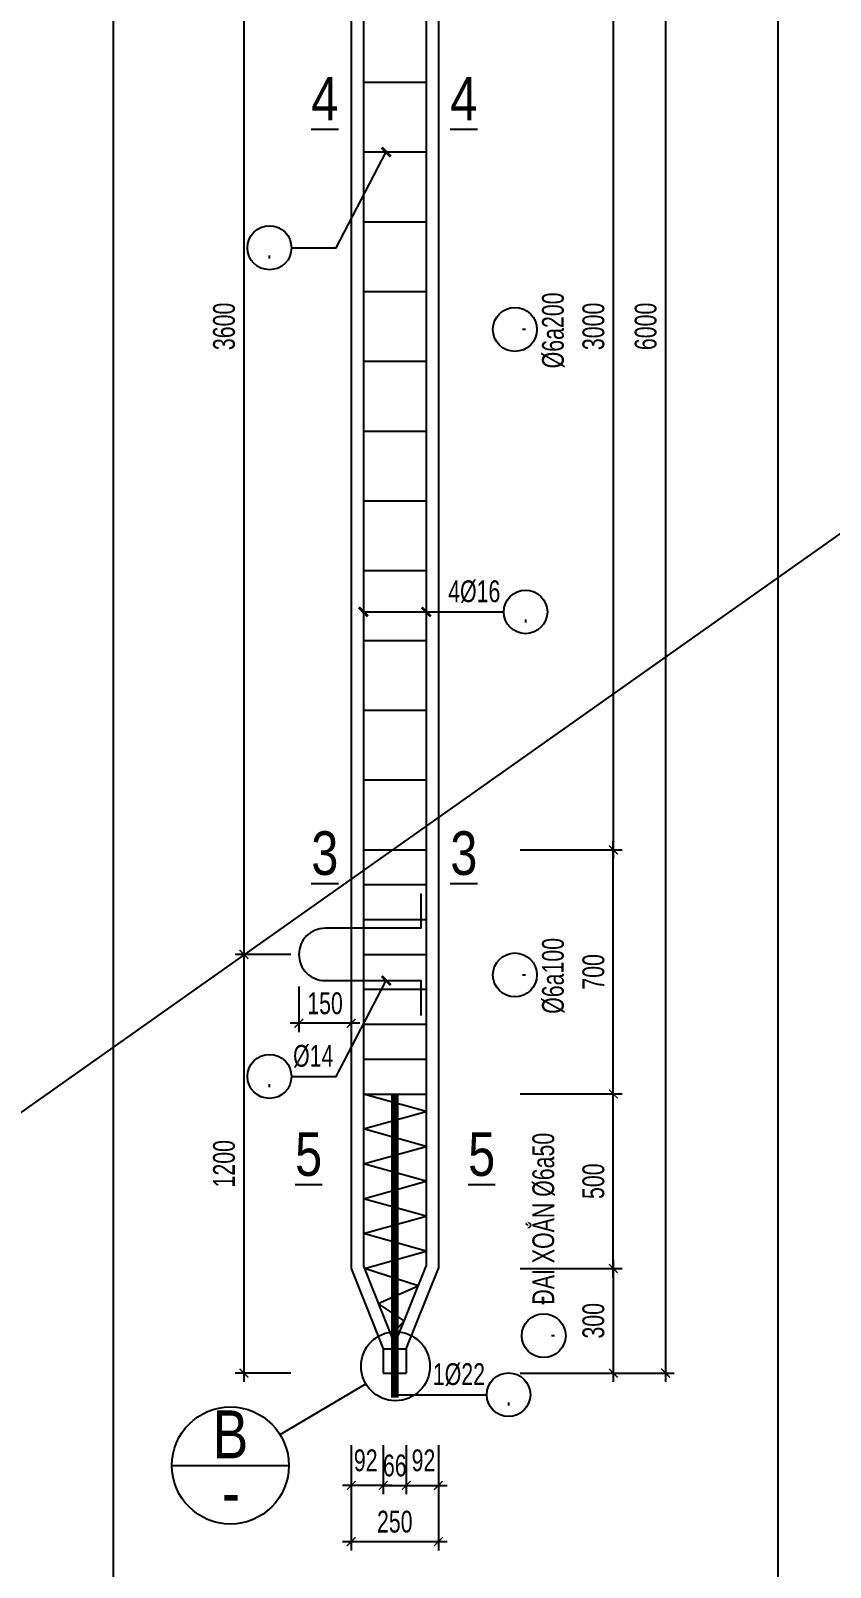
# Model space of a CAD drawing. Extents: x -24357 to 91799, y -17201 to -2351.
# Drawn here: x 12468 to 14761, y -10971 to -6567 of the extents above; entities that cross this region are included whole.
import ezdxf
from ezdxf.enums import TextEntityAlignment as Align

# ---------------------------------------------------------------- set-up
doc = ezdxf.new("R2010")
doc.units = 0
doc.header["$LTSCALE"] = 500
doc.header["$MEASUREMENT"] = 0
doc.header["$PDMODE"] = 3
doc.layers.get('0').update_dxf_attribs({"linetype": 'CONTINUOUS'})
doc.layers.get('DEFPOINTS').update_dxf_attribs({"linetype": 'CONTINUOUS'})
for name, color, linetype in [('CDC.02.DIM', 1, 'CONTINUOUS'), ('CDC.03.BORDER', 3, 'CONTINUOUS'), ('CDC.05.STEEL', 4, 'CONTINUOUS'), ('CDC.06.TEXT', 2, 'CONTINUOUS'), ('CDC.11.NOTE', 8, 'CONTINUOUS'), ('CDC.15.NOPLOT', 87, 'CONTINUOUS')]:
    doc.layers.add(name, color=color, linetype=linetype)
doc.layers.add('KCS_Plotter', color=11, linetype='CONTINUOUS', plot=False)
doc.styles.add('ARIAL', font='arial.ttf', dxfattribs={"width": 0.7})
doc.dimstyles.new('DIM25', dxfattribs={"dimscale": 25, "dimtxt": 2.5, "dimasz": 1, "dimexe": 1, "dimexo": 0, "dimgap": 1, "dimtad": 1, "dimdec": 0, "dimzin": 0, "dimdsep": 46, "dimtxsty": 'ARIAL', "dimblk": 'ARCHTICK', "dimcen": 0, "dimdle": 1, "dimclrd": 1, "dimclre": 1, "dimclrt": 2, "dimadec": 0, "dimazin": 0, "dimtfac": 1, "dimtdec": 0, "dimtix": 1, "dimtmove": 2, "dimatfit": 3, "dimldrblk": 'ARCHTICK', "dimfxl": 1, "dimtolj": 1, "dimtzin": 0, "dimarcsym": 0})

# ---------------------------------------------------------------- blocks, each defined once
blk = doc.blocks.new('_ArchTick')
at = {"color": 0, "linetype": 'ByBlock', "const_width": 0.15}
blk.add_lwpolyline([(-0.5, -0.5), (0.5, 0.5)], dxfattribs=at)
blk = doc.blocks.new('*D149')
at = {"layer": 'CDC.02.DIM', "color": 1, "lineweight": -2, "transparency": 16777216}
for p, q in [((14138.9, -5889.2), (14138.9, -8939.2)), ((13871.6, -5914.2), (14163.9, -5914.2)), ((13871.6, -8914.2), (14163.9, -8914.2))]:
    blk.add_line(p, q, dxfattribs=at)
at = {"layer": 'DEFPOINTS', "color": 0, "transparency": 16777216}
for p in [(13871.6, -5914.2), (13871.6, -8914.2), (14138.9, -8914.2)]:
    blk.add_point(p, dxfattribs=at)
at = {"layer": 'CDC.02.DIM', "color": 1, "lineweight": -2, "transparency": 16777216, "xscale": 25, "yscale": 25, "zscale": 25}
for p, rotation in [((14138.9, -5914.2), 90), ((14138.9, -8914.2), 270)]:
    blk.add_blockref('_ArchTick', p, dxfattribs=dict(at, rotation=rotation))
at = {"layer": 'CDC.02.DIM', "color": 2, "transparency": 16777216, "insert": (14082, -7414.2), "char_height": 62.5, "attachment_point": 5, "rotation": 90, "style": 'ARIAL'}
blk.add_mtext('\\A1;3000', dxfattribs=at)
blk = doc.blocks.new('*D150')
at = {"layer": 'CDC.02.DIM', "color": 1, "lineweight": -2, "transparency": 16777216}
for p, q in [((14288.8, -4389.2), (14288.8, -10439.2)), ((13871.6, -4414.2), (14313.8, -4414.2)), ((13871.6, -10414.2), (14313.8, -10414.2))]:
    blk.add_line(p, q, dxfattribs=at)
at = {"layer": 'DEFPOINTS', "color": 0, "transparency": 16777216}
for p in [(13871.6, -4414.2), (13871.6, -10414.2), (14288.8, -10414.2)]:
    blk.add_point(p, dxfattribs=at)
at = {"layer": 'CDC.02.DIM', "color": 1, "lineweight": -2, "transparency": 16777216, "xscale": 25, "yscale": 25, "zscale": 25}
for p, rotation in [((14288.8, -4414.2), 90), ((14288.8, -10414.2), 270)]:
    blk.add_blockref('_ArchTick', p, dxfattribs=dict(at, rotation=rotation))
at = {"layer": 'CDC.02.DIM', "color": 2, "transparency": 16777216, "insert": (14231.9, -7414.2), "char_height": 62.5, "attachment_point": 5, "rotation": 90, "style": 'ARIAL'}
blk.add_mtext('\\A1;6000', dxfattribs=at)
blk = doc.blocks.new('*D152')
at = {"layer": 'CDC.02.DIM', "color": 1, "lineweight": -2, "transparency": 16777216}
for p, q in [((13079.5, -5589.2), (13079.5, -9239.2)), ((13213.8, -5614.2), (13054.5, -5614.2)), ((13213.8, -9214.2), (13054.5, -9214.2))]:
    blk.add_line(p, q, dxfattribs=at)
at = {"layer": 'DEFPOINTS', "color": 0, "transparency": 16777216}
for p in [(13213.8, -5614.2), (13079.5, -9214.2), (13213.8, -9214.2)]:
    blk.add_point(p, dxfattribs=at)
at = {"layer": 'CDC.02.DIM', "color": 1, "lineweight": -2, "transparency": 16777216, "xscale": 25, "yscale": 25, "zscale": 25}
for p, rotation in [((13079.5, -5614.2), 90), ((13079.5, -9214.2), 270)]:
    blk.add_blockref('_ArchTick', p, dxfattribs=dict(at, rotation=rotation))
at = {"layer": 'CDC.02.DIM', "color": 2, "transparency": 16777216, "insert": (13022.6, -7414.2), "char_height": 62.5, "attachment_point": 5, "rotation": 90, "style": 'ARIAL'}
blk.add_mtext('\\A1;3600', dxfattribs=at)
blk = doc.blocks.new('*D153')
at = {"layer": 'CDC.02.DIM', "color": 1, "lineweight": -2, "transparency": 16777216}
for p, q in [((13079.5, -9189.2), (13079.5, -10439.2)), ((13213.8, -9214.2), (13054.5, -9214.2)), ((13213.8, -10414.2), (13054.5, -10414.2))]:
    blk.add_line(p, q, dxfattribs=at)
at = {"layer": 'DEFPOINTS', "color": 0, "transparency": 16777216}
for p in [(13213.8, -9214.2), (13079.5, -10414.2), (13213.8, -10414.2)]:
    blk.add_point(p, dxfattribs=at)
at = {"layer": 'CDC.02.DIM', "color": 1, "lineweight": -2, "transparency": 16777216, "xscale": 25, "yscale": 25, "zscale": 25}
for p, rotation in [((13079.5, -9214.2), 90), ((13079.5, -10414.2), 270)]:
    blk.add_blockref('_ArchTick', p, dxfattribs=dict(at, rotation=rotation))
at = {"layer": 'CDC.02.DIM', "color": 2, "transparency": 16777216, "insert": (13022.6, -9814.2), "char_height": 62.5, "attachment_point": 5, "rotation": 90, "style": 'ARIAL'}
blk.add_mtext('\\A1;1200', dxfattribs=at)
blk = doc.blocks.new('*D154')
at = {"layer": 'CDC.02.DIM', "color": 1, "lineweight": -2, "transparency": 16777216}
for p, q in [((14138.9, -10139.2), (14138.9, -9589.2)), ((13871.6, -9614.2), (14163.9, -9614.2)), ((13871.6, -10114.2), (14163.9, -10114.2))]:
    blk.add_line(p, q, dxfattribs=at)
at = {"layer": 'DEFPOINTS', "color": 0, "transparency": 16777216}
for p in [(13871.6, -9614.2), (14138.9, -9614.2), (13871.6, -10114.2)]:
    blk.add_point(p, dxfattribs=at)
at = {"layer": 'CDC.02.DIM', "color": 1, "lineweight": -2, "transparency": 16777216, "xscale": 25, "yscale": 25, "zscale": 25}
for p, rotation in [((14138.9, -9614.2), 90), ((14138.9, -10114.2), 270)]:
    blk.add_blockref('_ArchTick', p, dxfattribs=dict(at, rotation=rotation))
at = {"layer": 'CDC.02.DIM', "color": 2, "transparency": 16777216, "insert": (14082, -9864.2), "char_height": 62.5, "attachment_point": 5, "rotation": 90, "style": 'ARIAL'}
blk.add_mtext('\\A1;500', dxfattribs=at)
blk = doc.blocks.new('*D155')
at = {"layer": 'CDC.02.DIM', "color": 1, "lineweight": -2, "transparency": 16777216}
for p, q in [((14138.9, -9639.2), (14138.9, -8889.2)), ((13871.6, -8914.2), (14163.9, -8914.2)), ((13871.6, -9614.2), (14163.9, -9614.2))]:
    blk.add_line(p, q, dxfattribs=at)
at = {"layer": 'DEFPOINTS', "color": 0, "transparency": 16777216}
for p in [(13871.6, -8914.2), (14138.9, -8914.2), (13871.6, -9614.2)]:
    blk.add_point(p, dxfattribs=at)
at = {"layer": 'CDC.02.DIM', "color": 1, "lineweight": -2, "transparency": 16777216, "xscale": 25, "yscale": 25, "zscale": 25}
for p, rotation in [((14138.9, -8914.2), 90), ((14138.9, -9614.2), 270)]:
    blk.add_blockref('_ArchTick', p, dxfattribs=dict(at, rotation=rotation))
at = {"layer": 'CDC.02.DIM', "color": 2, "transparency": 16777216, "insert": (14082, -9264.2), "char_height": 62.5, "attachment_point": 5, "rotation": 90, "style": 'ARIAL'}
blk.add_mtext('\\A1;700', dxfattribs=at)
blk = doc.blocks.new('*D173')
at = {"layer": 'CDC.02.DIM', "color": 1, "lineweight": -2, "transparency": 16777216}
for p, q in [((13871.6, -10114.2), (14163.9, -10114.2)), ((14138.9, -10089.2), (14138.9, -10439.2)), ((13871.6, -10414.2), (14163.9, -10414.2))]:
    blk.add_line(p, q, dxfattribs=at)
at = {"layer": 'DEFPOINTS', "color": 0, "transparency": 16777216}
for p in [(13871.6, -10114.2), (13871.6, -10414.2), (14138.9, -10414.2)]:
    blk.add_point(p, dxfattribs=at)
at = {"layer": 'CDC.02.DIM', "color": 1, "lineweight": -2, "transparency": 16777216, "xscale": 25, "yscale": 25, "zscale": 25}
for p, rotation in [((14138.9, -10114.2), 90), ((14138.9, -10414.2), 270)]:
    blk.add_blockref('_ArchTick', p, dxfattribs=dict(at, rotation=rotation))
at = {"layer": 'CDC.02.DIM', "color": 2, "transparency": 16777216, "insert": (14082, -10264.2), "char_height": 62.5, "attachment_point": 5, "rotation": 90, "style": 'ARIAL'}
blk.add_mtext('\\A1;300', dxfattribs=at)
blk = doc.blocks.new('*D174')
at = {"layer": 'CDC.02.DIM', "color": 1, "lineweight": -2, "transparency": 16777216}
for p, q in [((13479.1, -10620.3), (13479.1, -10761.1)), ((13545.1, -10620.3), (13545.1, -10761.1)), ((13479.1, -10736.1), (13454.1, -10736.1)), ((13479.1, -10736.1), (13545.1, -10736.1)), ((13545.1, -10736.1), (13570.1, -10736.1))]:
    blk.add_line(p, q, dxfattribs=at)
at = {"layer": 'DEFPOINTS', "color": 0, "transparency": 16777216}
for p in [(13479.1, -10620.3), (13545.1, -10620.3), (13545.1, -10736.1)]:
    blk.add_point(p, dxfattribs=at)
at = {"layer": 'CDC.02.DIM', "color": 1, "lineweight": -2, "transparency": 16777216, "xscale": 25, "yscale": 25, "zscale": 25}
blk.add_blockref('_ArchTick', (13479.1, -10736.1), dxfattribs=at)
at = {"layer": 'CDC.02.DIM', "color": 1, "lineweight": -2, "transparency": 16777216, "xscale": 25, "yscale": 25, "zscale": 25, "rotation": 180}
blk.add_blockref('_ArchTick', (13545.1, -10736.1), dxfattribs=at)
at = {"layer": 'CDC.02.DIM', "color": 2, "transparency": 16777216, "insert": (13512.1, -10679.2), "char_height": 62.5, "attachment_point": 5, "style": 'ARIAL'}
blk.add_mtext('\\A1;66', dxfattribs=at)
blk = doc.blocks.new('*D175')
at = {"layer": 'CDC.02.DIM', "color": 1, "lineweight": -2, "transparency": 16777216}
for p, q in [((13387.1, -10620.3), (13387.1, -10922.2)), ((13637.1, -10620.3), (13637.1, -10922.2)), ((13362.1, -10897.2), (13662.1, -10897.2))]:
    blk.add_line(p, q, dxfattribs=at)
at = {"layer": 'DEFPOINTS', "color": 0, "transparency": 16777216}
for p in [(13387.1, -10620.3), (13637.1, -10620.3), (13637.1, -10897.2)]:
    blk.add_point(p, dxfattribs=at)
at = {"layer": 'CDC.02.DIM', "color": 1, "lineweight": -2, "transparency": 16777216, "xscale": 25, "yscale": 25, "zscale": 25, "rotation": 180}
blk.add_blockref('_ArchTick', (13387.1, -10897.2), dxfattribs=at)
at = {"layer": 'CDC.02.DIM', "color": 1, "lineweight": -2, "transparency": 16777216, "xscale": 25, "yscale": 25, "zscale": 25}
blk.add_blockref('_ArchTick', (13637.1, -10897.2), dxfattribs=at)
at = {"layer": 'CDC.02.DIM', "color": 2, "transparency": 16777216, "insert": (13512.1, -10840.3), "char_height": 62.5, "attachment_point": 5, "style": 'ARIAL'}
blk.add_mtext('\\A1;250', dxfattribs=at)
blk = doc.blocks.new('*D176')
at = {"layer": 'CDC.02.DIM', "color": 1, "lineweight": -2, "transparency": 16777216}
for p, q in [((13545.1, -10620.3), (13545.1, -10761.1)), ((13637.1, -10620.3), (13637.1, -10761.1)), ((13520.1, -10736.1), (13662.1, -10736.1))]:
    blk.add_line(p, q, dxfattribs=at)
at = {"layer": 'DEFPOINTS', "color": 0, "transparency": 16777216}
for p in [(13545.1, -10620.3), (13637.1, -10620.3), (13637.1, -10736.1)]:
    blk.add_point(p, dxfattribs=at)
at = {"layer": 'CDC.02.DIM', "color": 1, "lineweight": -2, "transparency": 16777216, "xscale": 25, "yscale": 25, "zscale": 25, "rotation": 180}
blk.add_blockref('_ArchTick', (13545.1, -10736.1), dxfattribs=at)
at = {"layer": 'CDC.02.DIM', "color": 1, "lineweight": -2, "transparency": 16777216, "xscale": 25, "yscale": 25, "zscale": 25}
blk.add_blockref('_ArchTick', (13637.1, -10736.1), dxfattribs=at)
at = {"layer": 'CDC.02.DIM', "color": 2, "transparency": 16777216, "insert": (13594.4, -10664.6), "char_height": 62.5, "attachment_point": 5, "style": 'ARIAL'}
blk.add_mtext('\\A1;92', dxfattribs=at)
blk = doc.blocks.new('*D177')
at = {"layer": 'CDC.02.DIM', "color": 1, "lineweight": -2, "transparency": 16777216}
for p, q in [((13387.1, -10620.3), (13387.1, -10761.1)), ((13479.1, -10620.3), (13479.1, -10761.1)), ((13504.1, -10736.1), (13362.1, -10736.1))]:
    blk.add_line(p, q, dxfattribs=at)
at = {"layer": 'DEFPOINTS', "color": 0, "transparency": 16777216}
for p in [(13387.1, -10620.3), (13479.1, -10620.3), (13387.1, -10736.1)]:
    blk.add_point(p, dxfattribs=at)
at = {"layer": 'CDC.02.DIM', "color": 1, "lineweight": -2, "transparency": 16777216, "xscale": 25, "yscale": 25, "zscale": 25, "rotation": 180}
blk.add_blockref('_ArchTick', (13387.1, -10736.1), dxfattribs=at)
at = {"layer": 'CDC.02.DIM', "color": 1, "lineweight": -2, "transparency": 16777216, "xscale": 25, "yscale": 25, "zscale": 25}
blk.add_blockref('_ArchTick', (13479.1, -10736.1), dxfattribs=at)
at = {"layer": 'CDC.02.DIM', "color": 2, "transparency": 16777216, "insert": (13428.8, -10664.6), "char_height": 62.5, "attachment_point": 5, "style": 'ARIAL'}
blk.add_mtext('\\A1;92', dxfattribs=at)
blk = doc.blocks.new('*D632')
at = {"layer": 'CDC.15.NOPLOT', "color": 1, "lineweight": -2, "transparency": 16777216}
for p, q in [((13237.1, -9306.4), (13237.1, -9436.6)), ((13387.1, -9306.4), (13387.1, -9436.6)), ((13412.1, -9411.6), (13212.1, -9411.6))]:
    blk.add_line(p, q, dxfattribs=at)
at = {"layer": 'DEFPOINTS', "color": 0, "transparency": 16777216}
for p in [(13237.1, -9306.4), (13387.1, -9306.4), (13237.1, -9411.6)]:
    blk.add_point(p, dxfattribs=at)
at = {"layer": 'CDC.15.NOPLOT', "color": 1, "lineweight": -2, "transparency": 16777216, "xscale": 25, "yscale": 25, "zscale": 25, "rotation": 180}
blk.add_blockref('_ArchTick', (13237.1, -9411.6), dxfattribs=at)
at = {"layer": 'CDC.15.NOPLOT', "color": 1, "lineweight": -2, "transparency": 16777216, "xscale": 25, "yscale": 25, "zscale": 25}
blk.add_blockref('_ArchTick', (13387.1, -9411.6), dxfattribs=at)
at = {"layer": 'CDC.15.NOPLOT', "color": 2, "transparency": 16777216, "insert": (13312.1, -9354.7), "char_height": 62.5, "attachment_point": 5, "style": 'ARIAL'}
blk.add_mtext('\\A1;150', dxfattribs=at)

msp = doc.modelspace()

# ---------------------------------------------------------------- linework, layer by layer
at = {"layer": 'CDC.02.DIM'}
msp.add_line((13183.16, -10590.49), (13429.04, -10444.92), dxfattribs=at)
msp.add_circle((13514.09, -10394.57), 98.84, dxfattribs=at)
at = {"layer": 'CDC.03.BORDER'}
for p, q in [((12704.91, -3598.9), (12704.91, -13550.39)), ((13387.09, -4539.24), (13387.09, -10114.24)), ((13637.09, -4539.24), (13637.09, -10114.24)), ((13387.09, -10114.24), (13479.09, -10344.24)), ((13545.09, -10344.24), (13637.09, -10114.24)), ((13479.09, -10344.24), (13545.09, -10344.24)), ((13479.09, -10344.24), (13479.09, -10414.24)), ((13545.09, -10344.24), (13545.09, -10414.24)), ((13479.09, -10414.24), (13545.09, -10414.24))]:
    msp.add_line(p, q, dxfattribs=at)
msp.add_lwpolyline([(8892.45, -3138.9), (14611.14, -3138.9), (14611.14, -13550.39), (8892.45, -13550.39)], close=True, dxfattribs=at)
at = {"layer": 'CDC.05.STEEL'}
for p, q in [((13422.09, -4539.24), (13422.09, -10107.5)), ((13602.09, -4539.24), (13602.09, -10107.5)), ((13422.09, -6714.24), (13602.09, -6714.24)), ((13422.09, -6914.24), (13602.09, -6914.24)), ((13422.09, -7114.24), (13602.09, -7114.24)), ((13422.09, -7314.24), (13602.09, -7314.24)), ((13422.09, -7514.24), (13602.09, -7514.24)), ((13422.09, -7714.24), (13602.09, -7714.24)), ((13422.09, -7914.24), (13602.09, -7914.24)), ((13422.09, -8114.24), (13602.09, -8114.24)), ((13422.09, -8314.24), (13602.09, -8314.24)), ((13422.09, -8514.24), (13602.09, -8514.24)), ((13422.09, -8714.24), (13602.09, -8714.24)), ((13422.09, -8914.24), (13602.09, -8914.24)), ((13422.09, -9014.24), (13602.09, -9014.24)), ((13422.09, -9114.24), (13602.09, -9114.24)), ((13422.09, -9214.24), (13602.09, -9214.24)), ((13422.09, -9314.24), (13602.09, -9314.24)), ((13422.09, -9414.24), (13602.09, -9414.24)), ((13422.09, -9514.24), (13602.09, -9514.24)), ((13422.09, -9614.24), (13602.09, -9614.24)), ((13422.09, -10107.5), (13511.59, -10331.25)), ((13512.59, -10331.25), (13602.09, -10107.5))]:
    msp.add_line(p, q, dxfattribs=at)
for points, format in [([(13587.09, -9039.24), (13587.09, -9139.24), (13312.09, -9139.24, 0.4142136), (13237.09, -9214.24), (13237.09, -9214.24, 0.4142136), (13312.09, -9289.24), (13587.09, -9289.24), (13587.09, -9389.24)], "xyb"), ([(13512.09, -10484.24, 22, 22, 0), (13512.09, -9614.24, 29, 29, 0)], "xyseb")]:
    msp.add_lwpolyline(points, format=format, dxfattribs=at)
msp.add_lwpolyline([(13501.76, -10306.68), (13539.39, -10264.24), (13464.79, -10214.24), (13579.39, -10164.24), (13424.79, -10114.24), (13602.09, -10064.24), (13422.09, -10014.24), (13602.09, -9964.24), (13422.09, -9914.24), (13602.09, -9864.24), (13422.09, -9814.24), (13602.09, -9764.24), (13422.09, -9714.24), (13602.09, -9664.24), (13422.09, -9614.24)], dxfattribs=at)
at = {"layer": 'CDC.11.NOTE'}
for p, q in [((13422.09, -8232.43), (13824.73, -8232.43)), ((13512.09, -10476.08), (13775.93, -10476.08)), ((12872.97, -10678.95), (13208.38, -10678.95))]:
    msp.add_line(p, q, dxfattribs=at)
at = {"layer": 'CDC.11.NOTE', "const_width": 7.5}
for points in [[(13500.18, -6927.12), (13474.44, -6901.37)], [(13434.96, -8245.3), (13409.22, -8219.56)], [(13614.96, -8245.3), (13589.22, -8219.56)], [(13500.18, -9302.12), (13474.44, -9276.37)]]:
    msp.add_lwpolyline(points, dxfattribs=at)
at = {"layer": 'CDC.11.NOTE'}
for points in [[(13215.74, -7188.87), (13343.85, -7188.87), (13487.31, -6914.24)], [(13215.74, -9563.87), (13343.85, -9563.87), (13487.31, -9289.24)]]:
    msp.add_lwpolyline(points, dxfattribs=at)
for centre, radius in [((13152.74, -7188.87), 63), ((13856.56, -7422.99), 63), ((13887.23, -8232.43), 62.5), ((13856.56, -9272.99), 63), ((13152.74, -9563.87), 63), ((13939.33, -10306.91), 63), ((13838.43, -10476.13), 62.5), ((13040.68, -10678.95), 167.71)]:
    msp.add_circle(centre, radius, dxfattribs=at)
at = {"layer": 'KCS_Plotter'}
msp.add_line((1773.64, -17201.4), (22798.64, -2351.4), dxfattribs=at)

# ---------------------------------------------------------------- texts
at = {"layer": 'CDC.06.TEXT', "style": 'ARIAL', "width": 0.8}
for s, p in [('%%U4', (13311.42, -6823.94)), ('%%U4', (13710.12, -6823.94)), ('%%U3', (13311.42, -8986.31)), ('%%U3', (13710.12, -8986.31)), ('%%U5', (13264.98, -9848.98)), ('%%U5', (13761.31, -9848.98))]:
    msp.add_text(s, height=125, dxfattribs=at).set_placement(p, align=Align.CENTER)
at = {"layer": 'CDC.06.TEXT', "style": 'ARIAL'}
for s, height, width, p in [('.', 62.5, 0.7, (13152.74, -7188.87)), ('.', 62.5, 0.7, (13887.23, -8232.43)), ('.', 62.5, 0.7, (13152.74, -9563.87)), ('B', 137.5, 0.8, (13040.68, -10589.76)), ('.', 62.5, 0.7, (13838.43, -10476.13)), ('-', 137.5, 0.8, (13042.28, -10755.97))]:
    msp.add_text(s, height=height, dxfattribs=dict(at, width=width)).set_placement(p, align=Align.MIDDLE_CENTER)
at = {"layer": 'CDC.06.TEXT', "style": 'ARIAL', "width": 0.7}
for s, p in [('%%C6a200', (13996.83, -7534.41)), ('%%C6a100', (13996.83, -9384.41)), ('ĐAI XOẮN %%C6a50', (13969.32, -10217.92))]:
    msp.add_text(s, height=62.5, rotation=90, dxfattribs=at).set_placement(p)
for p in [(13856.56, -7422.99), (13856.56, -9272.99), (13939.33, -10306.91)]:
    msp.add_text('.', height=62.5, rotation=90, dxfattribs=at).set_placement(p, align=Align.MIDDLE_CENTER)
for s, p in [('4%%C16', (13740.05, -8173.26)), ('%%C14', (13278.24, -9504.71)), ('1%%C22', (13696.06, -10416.97))]:
    msp.add_text(s, height=62.5, dxfattribs=at).set_placement(p, align=Align.MIDDLE)

# ---------------------------------------------------------------- dimensions: what is measured, and where the dimension line sits
at = {"layer": 'CDC.02.DIM'}
for base, p1, p2, angle, picture, middle in [((14288.8, -10414.24), (13871.63, -4414.24), (13871.63, -10414.24), 90, '*D150', (14231.89, -7414.24)), ((13079.55, -9214.24), (13213.76, -5614.24), (13213.76, -9214.24), 90, '*D152', (13022.61, -7414.24)), ((14138.88, -8914.24), (13871.63, -5914.24), (13871.63, -8914.24), 90, '*D149', (14081.95, -7414.24)), ((14138.88, -8914.24), (13871.63, -9614.24), (13871.63, -8914.24), 270, '*D155', (14081.97, -9264.24)), ((13079.55, -10414.24), (13213.76, -9214.24), (13213.76, -10414.24), 90, '*D153', (13022.63, -9814.24)), ((14138.88, -9614.24), (13871.63, -10114.24), (13871.63, -9614.24), 270, '*D154', (14081.97, -9864.24)), ((14138.88, -10414.24), (13871.63, -10114.24), (13871.63, -10414.24), 90, '*D173', (14081.95, -10264.24))]:
    dim = msp.add_linear_dim(base=base, p1=p1, p2=p2, angle=angle, dimstyle='DIM25', dxfattribs=at)
    dim.commit()
    dim.dimension.update_dxf_attribs({"geometry": picture, "text_midpoint": middle})
for base, p1, p2, picture, middle in [((13637.09, -10897.23), (13387.09, -10620.29), (13637.09, -10620.29), '*D175', (13512.09, -10840.32)), ((13545.09, -10736.1), (13479.09, -10620.29), (13545.09, -10620.29), '*D174', (13512.09, -10679.19))]:
    dim = msp.add_linear_dim(base=base, p1=p1, p2=p2, dimstyle='DIM25', dxfattribs=at)
    dim.commit()
    dim.dimension.update_dxf_attribs({"geometry": picture, "text_midpoint": middle})
for base, p1, p2, picture, middle in [((13387.09, -10736.1), (13479.09, -10620.29), (13387.09, -10620.29), '*D177', (13428.82, -10664.6)), ((13637.09, -10736.1), (13545.09, -10620.29), (13637.09, -10620.29), '*D176', (13594.39, -10664.6))]:
    dim = msp.add_linear_dim(base=base, p1=p1, p2=p2, dimstyle='DIM25', dxfattribs=at)
    dim.commit()
    dim.dimension.update_dxf_attribs({"geometry": picture, "text_midpoint": middle, "dimtype": 160})
at = {"layer": 'CDC.15.NOPLOT'}
dim = msp.add_linear_dim(base=(13237.09, -9411.63), p1=(13387.09, -9306.39), p2=(13237.09, -9306.39), dimstyle='DIM25', dxfattribs=at)
dim.commit()
dim.dimension.update_dxf_attribs({"geometry": '*D632', "text_midpoint": (13312.09, -9354.72)})

doc.saveas('drawing.dxf')
